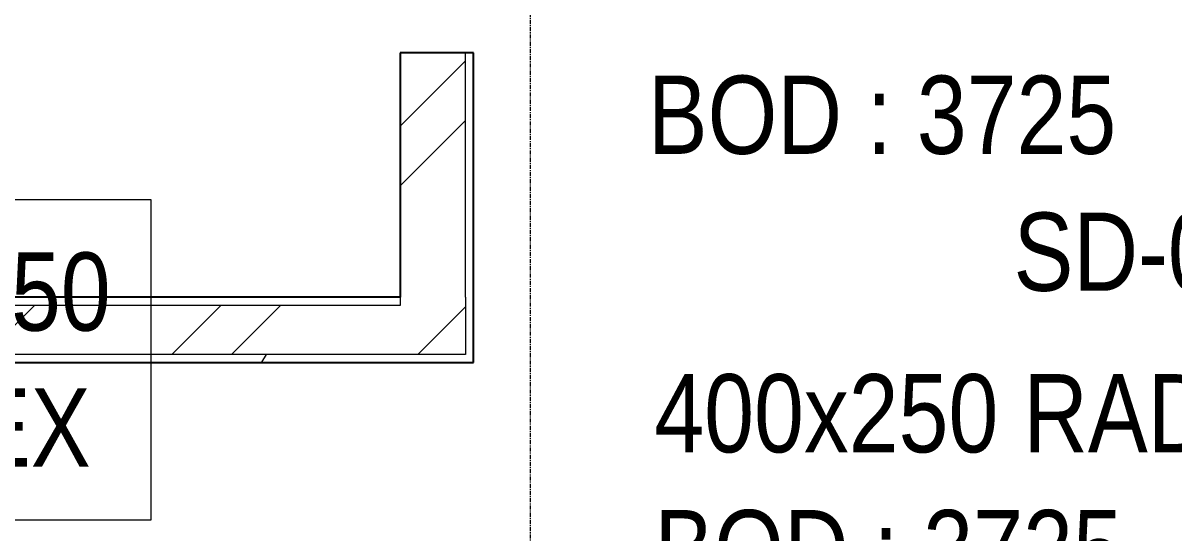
# Model space of a CAD drawing. Header units: inches. Extents: x -83664 to 20107, y -47222 to 19398.
# Drawn here: x -1529 to 2000, y -4637 to -3073 of the extents above; entities that cross this region are included whole.
import ezdxf

# ---------------------------------------------------------------- set-up
doc = ezdxf.new("R2010")
doc.units = ezdxf.units.IN
doc.header["$MEASUREMENT"] = 0
doc.linetypes.add('Grid Line', pattern=[22.225, 12.7, -3.175, 3.175, -3.175])
for name, color, linetype, lineweight in [('A-WALL', 7, 'Continuous', 9), ('A-WALL-PATT', 7, 'Continuous', 25), ('G-ANNO-TEXT', 7, 'Continuous', 9), ('M-HVAC-DUCT-IDEN', 7, 'Continuous', 18), ('S-GRID', 7, 'Continuous', 9)]:
    doc.layers.add(name, color=color, linetype=linetype, lineweight=lineweight)
doc.styles.add('Arial Narrow_21', font='ARIALN.TTF', dxfattribs={"height": 240})
pattern_1 = [(0, (0, 0), (1219.2, 304.8), [50.292, -864.108, 50.292, -864.108, -4876.8]), (0, (0, 0), (1219.2, 304.8), [-1828.8, 50.292, -1778.508, 50.292, -864.108, -2133.6]), (0, (0, 0), (1219.2, 304.8), [-4572, 50.292, -559.308, 50.292, -1473.708]), (120, (457.2, 152.4), (-873.56454, 903.45817), [50.292, -864.108, 50.292, -864.108, -4876.8]), (120, (457.2, 152.4), (-873.56454, 903.45817), [-1828.8, 50.292, -1778.508, 50.292, -864.108, -2133.6]), (120, (457.2, 152.4), (-873.56454, 903.45817), [-4572, 50.292, -559.308, 50.292, -1473.708]), (240, (609.6, 762), (-345.63546, -1208.25817), [50.292, -864.108, 50.292, -864.108, -4876.8]), (240, (609.6, 762), (-345.63546, -1208.25817), [-1828.8, 50.292, -1778.508, 50.292, -864.108, -2133.6]), (240, (609.6, 762), (-345.63546, -1208.25817), [-4572, 50.292, -559.308, 50.292, -1473.708])]
pattern_2 = [(45, (0, 0), (-377.1708, 377.1708), []), (45, (0, 571.5), (-377.1708, 377.1708), [])]

# ---------------------------------------------------------------- blocks, each defined once
blk = doc.blocks.new('SMBZ_Hospital Arch Model_2026_01_29_rvt-1-FIRST FLOOR AC CONDITIONING LAYOUT - PART A')
at = {"layer": 'A-WALL-PATT', "lineweight": 9, "true_color": 0xbbbbbb}
h = blk.add_hatch(dxfattribs=at)
h.set_pattern_fill('FP_12', color=9, style=0, pattern_type=2)
h.set_pattern_definition(pattern_2)
h.paths.add_polyline_path([(151284.4, 94432.7), (151284.4, 95207.7), (151084.4, 95207.7), (151084.4, 94432.7)])
h = blk.add_hatch(dxfattribs=at)
h.set_pattern_fill('FP_13', color=9, style=0, pattern_type=2)
h.set_pattern_definition(pattern_1)
h.paths.add_polyline_path([(148737.4, 94432.7), (151084.4, 94432.7), (151084.4, 94457.7), (148484.4, 94457.7), (148484.4, 94432.7)])
h = blk.add_hatch(dxfattribs=at)
h.set_pattern_fill('FP_12', color=9, style=0, pattern_type=2)
h.set_pattern_definition(pattern_2)
h.paths.add_polyline_path([(148484.4, 94282.7), (151284.4, 94282.7), (151284.4, 94432.7), (148459.4, 94432.7), (148459.4, 94282.7)])
h = blk.add_hatch(dxfattribs=at)
h.set_pattern_fill('FP_13', color=9, style=0, pattern_type=2)
h.set_pattern_definition(pattern_1)
h.paths.add_polyline_path([(148484.4, 94257.7), (151309.4, 94257.7), (151309.4, 94282.7), (148309.4, 94282.7), (148309.4, 94257.7)])
at = {"layer": 'A-WALL', "color": 9, "lineweight": 25, "true_color": 0xbbbbbb}
for p, q in [((151084.4, 95207.7), (151084.4, 94457.7)), ((151309.4, 95207.7), (151084.4, 95207.7)), ((151309.4, 94457.7), (151309.4, 95207.7)), ((151084.4, 94457.7), (148484.4, 94457.7)), ((151309.4, 94282.7), (151309.4, 94457.7)), ((151309.4, 94257.7), (151309.4, 94282.7)), ((148484.4, 94257.7), (151309.4, 94257.7))]:
    blk.add_line(p, q, dxfattribs=at)
at = {"layer": 'A-WALL', "color": 9, "true_color": 0xbbbbbb}
for p, q in [((151084.4, 95207.7), (151084.4, 94457.7)), ((151084.4, 95207.7), (151309.4, 95207.7)), ((151284.4, 94457.7), (151284.4, 95207.7)), ((151309.4, 94457.7), (151309.4, 95207.7)), ((151084.4, 94457.7), (148484.4, 94457.7)), ((151084.4, 94457.7), (151084.4, 94432.7)), ((151284.4, 94457.7), (151284.4, 94432.7)), ((151309.4, 94457.7), (151309.4, 94257.7)), ((151084.4, 94432.7), (148484.4, 94432.7)), ((151284.4, 94432.7), (151284.4, 94282.7)), ((151284.4, 94282.7), (148484.4, 94282.7)), ((148484.4, 94257.7), (151309.4, 94257.7))]:
    blk.add_line(p, q, dxfattribs=at)

msp = doc.modelspace()

# ---------------------------------------------------------------- linework, layer by layer
at = {"layer": 'G-ANNO-TEXT', "flags": 128}
msp.add_lwpolyline([(-2084.2, -3614.5), (-1136.9, -3614.5), (-1136.9, -4598.5), (-2084.2, -4598.5)], close=True, dxfattribs=at)
at = {"layer": 'S-GRID', "color": 254, "linetype": 'Grid Line', "true_color": 0xdcdcdc}
msp.add_line((27.7, -44103.7), (27.7, 15149.1), dxfattribs=at)

# ---------------------------------------------------------------- block references
at = {"lineweight": 5}
msp.add_blockref('SMBZ_Hospital Arch Model_2026_01_29_rvt-1-FIRST FLOOR AC CONDITIONING LAYOUT - PART A', (-151456.7, -98372.2), dxfattribs=at)

# ---------------------------------------------------------------- texts
at = {"layer": 'G-ANNO-TEXT', "char_height": 240, "attachment_point": 1, "style": 'Arial Narrow_21'}
for s, insert, width in [('SD-03', (1508.5, -3654.6), 986.076), ('Ø 250', (-2009.2, -3776.9), 937.974), ('FLEX', (-2009.2, -4193.6), 865.822)]:
    msp.add_mtext(s, dxfattribs=dict(at, insert=insert, width=width))
at = {"layer": 'M-HVAC-DUCT-IDEN', "lineweight": 9, "char_height": 240, "attachment_point": 1, "style": 'Arial Narrow_21'}
for s, insert, width in [('BOD : 3725', (386.9, -3234.6), 1803.797), ('400x250 RAD', (406.9, -4150.1), 2152.531), ('BOD : 3725', (406.9, -4566.8), 1803.797)]:
    msp.add_mtext(s, dxfattribs=dict(at, insert=insert, width=width))

doc.saveas('drawing.dxf')
